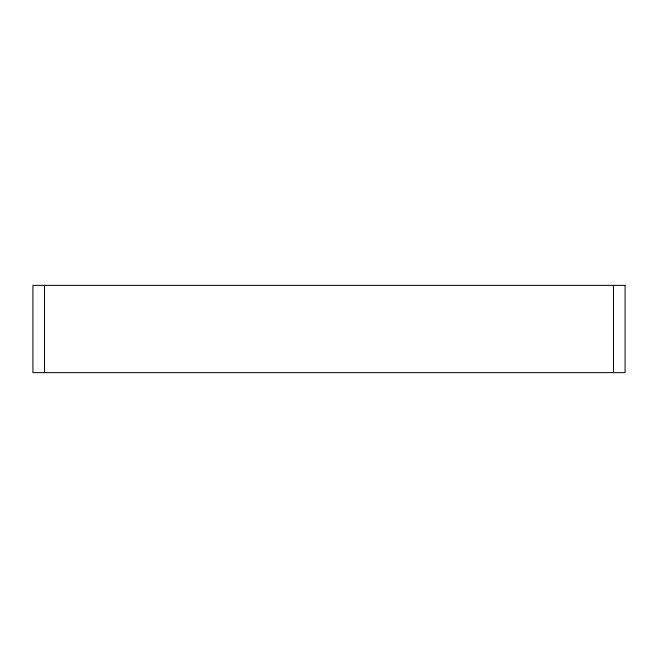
<?xml version="1.0" encoding="UTF-8"?>
<svg xmlns="http://www.w3.org/2000/svg" width="658" height="658" viewBox="0 0 658 658"><rect width="100%" height="100%" fill="white"/><g stroke="black" fill="none" stroke-linecap="round" stroke-linejoin="round"><path stroke-width="0.99" d="M613.462 285.366L613.462 372.634M44.538 285.366L44.538 372.634M625.092 285.366L32.908 285.366L32.9 372.634L625.092 372.634L625.1 285.366"/></g></svg>
